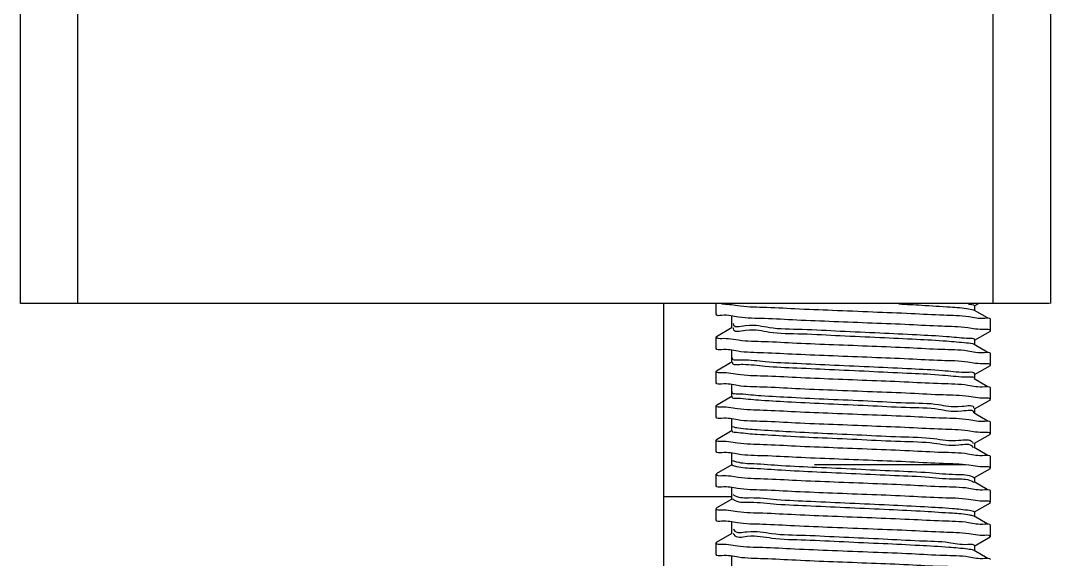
# Model space of a CAD drawing. Header units: millimetres. Extents: x -633009578 to 5705885, y -633235091 to 2571734.
# Drawn here: x 2467413.7 to 2467816.7, y 2001712.9 to 2001923.6 of the extents above; entities that cross this region are included whole.
import ezdxf

# ---------------------------------------------------------------- set-up
doc = ezdxf.new("R2010")
doc.units = ezdxf.units.MM
doc.header["$LTSCALE"] = 1000
doc.header["$MEASUREMENT"] = 0
doc.layers.get('0').update_dxf_attribs({"color": 9})
doc.layers.add('E-WIRE-系统', color=3, linetype='Continuous')

# ---------------------------------------------------------------- blocks, each defined once
blk = doc.blocks.new('G$CF4FACE3C')
at = {"layer": 'E-WIRE-系统'}
for p, q in [((2069.94, 4827.63), (2069.94, 7095.32)), ((2090.18, 4827.63), (2090.18, 7095.32)), ((2414.14, 4827.63), (2414.14, 7095.32)), ((2434.39, 7095.32), (2434.39, 4827.63)), ((2434.05, 4827.63), (2069.94, 4827.63)), ((2297.56, 4466.94), (2297.56, 4827.63)), ((2316.06, 4824.01), (2316.06, 4827.5)), ((2405.44, 4825.83), (2407.22, 4825.41)), ((2407.22, 4825.41), (2407.4, 4825.33)), ((2409.04, 4827.63), (2407.42, 4826.69)), ((2407.42, 4825.37), (2412.02, 4822.71)), ((2407.55, 4826.84), (2407.55, 4825.22)), ((2316.18, 4823.88), (2316.06, 4824.01)), ((2321.67, 4819.15), (2321.67, 4823.3)), ((2413.04, 4822.12), (2413.16, 4821.99)), ((2413.16, 4817.94), (2413.16, 4821.99)), ((2316.18, 4816.05), (2321.8, 4819.3)), ((2322.17, 4820.57), (2322.16, 4820.48)), ((2322.19, 4819.05), (2322.16, 4818.86)), ((2407.92, 4818.63), (2405.11, 4819.07)), ((2316.06, 4811.87), (2316.06, 4815.92)), ((2321.3, 4815.23), (2324.06, 4814.79)), ((2413.04, 4817.81), (2407.42, 4814.55)), ((2407.55, 4814.7), (2407.55, 4813.09)), ((2316.18, 4811.74), (2316.06, 4811.87)), ((2321.67, 4807.02), (2321.67, 4811.14)), ((2407.42, 4813.24), (2412.02, 4810.57)), ((2316.18, 4803.91), (2321.8, 4807.17)), ((2413.04, 4809.98), (2413.16, 4809.85)), ((2413.16, 4805.8), (2413.16, 4809.85)), ((2316.06, 4799.74), (2316.06, 4803.78)), ((2407.92, 4806.5), (2405.21, 4806.93)), ((2413.04, 4805.67), (2407.42, 4802.42)), ((2321.29, 4803.07), (2323.72, 4802.68)), ((2407.42, 4801.1), (2412.02, 4798.44)), ((2407.55, 4802.57), (2407.55, 4800.95)), ((2316.18, 4799.6), (2316.06, 4799.74)), ((2321.67, 4794.88), (2321.67, 4799)), ((2413.04, 4797.85), (2413.16, 4797.71)), ((2413.16, 4793.67), (2413.16, 4797.71)), ((2316.18, 4791.78), (2321.8, 4795.03)), ((2407.93, 4794.38), (2405.54, 4794.76)), ((2413.04, 4793.53), (2407.42, 4790.28)), ((2316.06, 4787.6), (2316.06, 4791.64)), ((2321.29, 4790.93), (2323.7, 4790.55)), ((2407.42, 4788.96), (2412.02, 4786.3)), ((2407.55, 4790.43), (2407.55, 4788.81)), ((2316.18, 4787.47), (2316.06, 4787.6)), ((2321.67, 4782.74), (2321.67, 4786.86)), ((2413.04, 4785.71), (2413.16, 4785.58)), ((2413.16, 4781.53), (2413.16, 4785.58)), ((2316.18, 4779.64), (2321.8, 4782.89)), ((2407.92, 4782.22), (2405.18, 4782.65)), ((2316.06, 4775.46), (2316.06, 4779.51)), ((2321.29, 4778.8), (2323.7, 4778.41)), ((2413.04, 4781.4), (2407.42, 4778.14)), ((2407.55, 4778.29), (2407.55, 4776.68)), ((2316.18, 4775.33), (2316.06, 4775.46)), ((2321.67, 4770.61), (2321.67, 4774.75)), ((2406.9, 4776.89), (2406.93, 4776.85)), ((2406.93, 4776.85), (2407.03, 4776.65)), ((2407.42, 4776.83), (2412.02, 4774.16)), ((2316.18, 4767.5), (2321.8, 4770.76)), ((2413.04, 4773.57), (2413.16, 4773.44)), ((2413.16, 4769.39), (2413.16, 4773.44)), ((2316.06, 4763.32), (2316.06, 4767.37)), ((2404.3, 4770.6), (2350.93, 4770.6)), ((2407.92, 4770.1), (2405.47, 4770.5)), ((2413.04, 4769.26), (2407.42, 4766.01)), ((2321.3, 4766.68), (2323.94, 4766.25)), ((2406.99, 4764.66), (2407.06, 4764.62)), ((2407.06, 4764.62), (2407.25, 4764.48)), ((2407.42, 4764.69), (2412.02, 4762.03)), ((2407.55, 4766.16), (2407.55, 4764.54)), ((2316.18, 4763.19), (2316.06, 4763.32)), ((2321.67, 4758.47), (2321.67, 4762.59)), ((2321.99, 4760.15), (2322.8, 4759.64)), ((2413.04, 4761.43), (2413.16, 4761.3)), ((2413.16, 4757.26), (2413.16, 4761.3)), ((2321.67, 4759.32), (2297.56, 4759.32)), ((2316.18, 4755.37), (2321.8, 4758.62)), ((2407.92, 4757.96), (2405.43, 4758.36)), ((2413.04, 4757.12), (2407.42, 4753.87)), ((2316.06, 4751.19), (2316.06, 4755.23)), ((2321.29, 4754.52), (2323.69, 4754.14)), ((2407.17, 4752.54), (2407.36, 4752.45)), ((2407.42, 4752.55), (2412.02, 4749.89)), ((2407.55, 4754.02), (2407.55, 4752.4)), ((2316.18, 4751.06), (2316.06, 4751.19)), ((2321.67, 4746.33), (2321.67, 4750.44)), ((2413.04, 4749.3), (2413.16, 4749.17)), ((2413.16, 4745.12), (2413.16, 4749.17)), ((2316.18, 4743.23), (2321.8, 4746.48)), ((2322.16, 4746.47), (2322.37, 4745.98)), ((2322.21, 4747.95), (2322.37, 4747.6)), ((2407.93, 4745.83), (2405.5, 4746.22)), ((2316.06, 4739.05), (2316.06, 4743.1)), ((2321.29, 4742.38), (2323.6, 4742.01)), ((2413.04, 4744.99), (2407.42, 4741.73)), ((2407.55, 4741.88), (2407.55, 4740.26)), ((2316.18, 4738.92), (2316.06, 4739.05)), ((2321.67, 4734.2), (2321.67, 4738.34)), ((2407.25, 4740.49), (2407.42, 4740.42)), ((2407.42, 4740.41), (2412.02, 4737.75))]:
    blk.add_line(p, q, dxfattribs=at)
for points, start_tangent, end_tangent in [([(2318.05, 4827.51), (2323.64, 4826.96)], (0.999464, 0.032734), (0.989075, -0.147412)), ([(2323.64, 4826.96), (2332.58, 4826.41), (2343.99, 4825.87), (2357.23, 4825.32), (2371.55, 4824.74), (2385.13, 4824.18), (2396.62, 4823.63), (2405.52, 4823.08)], (0.989075, -0.147412), (0.989121, -0.147102)), ([(2380.74, 4827.53), (2388.84, 4827.1), (2398.97, 4826.47), (2405.44, 4825.83)], (0.998958, -0.045637), (0.983144, -0.182832)), ([(2405.44, 4827.45), (2407.54, 4826.84)], (0.983144, -0.182832), (0.443944, -0.896054)), ([(2324.06, 4822.89), (2318.08, 4823.45), (2316.08, 4823.85)], (-0.989281, 0.146022), (-0.294052, 0.955789)), ([(2405.11, 4819.07), (2395.93, 4819.62), (2384.5, 4820.16), (2371.33, 4820.71), (2357.76, 4821.25), (2344.59, 4821.8), (2333.19, 4822.33), (2324.06, 4822.89)], (-0.989285, 0.145996), (-0.989281, 0.146022)), ([(2405.52, 4823.08), (2411.21, 4822.54), (2413.13, 4822.15)], (0.989121, -0.147102), (0.307287, -0.951617)), ([(2322.16, 4820.48), (2326.52, 4819.85), (2334.94, 4819.21), (2346.53, 4818.58), (2360.04, 4817.94), (2374.04, 4817.31), (2387.04, 4816.68), (2397.64, 4816.04), (2404.72, 4815.41)], (-0.050572, -0.99872), (0.994102, -0.108448)), ([(2322.16, 4818.86), (2326.52, 4818.23), (2334.94, 4817.59), (2346.53, 4816.96), (2360.04, 4816.33), (2374.04, 4815.69), (2387.04, 4815.06), (2397.64, 4814.43), (2404.72, 4813.79)], (-0.050572, -0.99872), (0.994102, -0.108448)), ([(2411.12, 4818.5), (2407.92, 4818.63)], (-0.999156, -0.041066), (-0.992451, 0.122644)), ([(2413.16, 4817.94), (2411.12, 4818.5)], (0, 1), (-0.999156, -0.041066)), ([(2316.06, 4815.92), (2318.08, 4815.36)], (0, -1), (0.999185, 0.04037)), ([(2318.08, 4815.36), (2321.3, 4815.23)], (0.999185, 0.04037), (0.992246, -0.124289)), ([(2324.06, 4814.79), (2333.19, 4814.24), (2344.59, 4813.7), (2357.76, 4813.16), (2371.33, 4812.62), (2384.5, 4812.07), (2395.93, 4811.53), (2405.11, 4810.98)], (0.989281, -0.146022), (0.989285, -0.145996)), ([(2404.72, 4815.41), (2407.52, 4814.78), (2407.5, 4814.75)], (0.994102, -0.108448), (-0.660209, -0.751082)), ([(2323.72, 4810.77), (2317.98, 4811.33), (2316.09, 4811.71)], (-0.989112, 0.147164), (-0.314206, 0.949355)), ([(2405.21, 4806.93), (2395.85, 4807.49), (2384.29, 4808.03), (2371.17, 4808.58), (2357.56, 4809.12), (2344.37, 4809.67), (2332.89, 4810.21), (2323.72, 4810.77)], (-0.989217, 0.146455), (-0.989112, 0.147164)), ([(2404.72, 4813.79), (2407.47, 4813.3)], (0.994102, -0.108448), (0.813214, -0.581965)), ([(2405.11, 4810.98), (2411.12, 4810.41), (2413.13, 4810.01)], (0.989285, -0.145996), (0.291656, -0.956523)), ([(2321.88, 4808.43), (2325.58, 4807.81)], (-0.562753, -0.826625), (0.999932, -0.01166)), ([(2325.58, 4807.81), (2333.43, 4807.17), (2344.61, 4806.54), (2357.92, 4805.9), (2371.94, 4805.27), (2385.19, 4804.64), (2396.23, 4804), (2403.91, 4803.37)], (0.999932, -0.01166), (0.999283, -0.03787)), ([(2316.06, 4803.78), (2317.98, 4803.24)], (0, -1), (0.999398, 0.034699)), ([(2321.9, 4806.84), (2321.89, 4806.82), (2325.58, 4806.19)], (-0.611896, -0.790939), (0.999932, -0.01166)), ([(2325.58, 4806.19), (2333.43, 4805.55), (2344.61, 4804.92), (2357.92, 4804.29), (2371.94, 4803.65), (2385.19, 4803.02), (2396.23, 4802.38), (2403.91, 4801.75)], (0.999932, -0.01166), (0.999283, -0.03787)), ([(2403.91, 4803.37), (2407.39, 4802.74), (2407.38, 4802.72)], (0.999283, -0.03787), (-0.656892, -0.753985)), ([(2411.18, 4806.36), (2407.92, 4806.5)], (-0.999261, -0.038442), (-0.99199, 0.126313)), ([(2413.16, 4805.8), (2411.18, 4806.36)], (0, 1), (-0.999261, -0.038442)), ([(2317.98, 4803.24), (2321.29, 4803.07)], (0.999398, 0.034699), (0.990801, -0.135325)), ([(2323.72, 4802.68), (2332.89, 4802.12), (2344.37, 4801.58), (2357.56, 4801.03), (2371.17, 4800.49), (2384.29, 4799.94), (2395.85, 4799.4), (2405.21, 4798.83)], (0.989112, -0.147164), (0.989217, -0.146455)), ([(2403.91, 4801.75), (2407.39, 4801.12)], (0.999283, -0.03787), (-0.610296, -0.792173)), ([(2323.7, 4798.64), (2318.01, 4799.19), (2316.09, 4799.57)], (-0.989078, 0.147396), (-0.307648, 0.9515)), ([(2321.73, 4796.4), (2324.74, 4795.76)], (-0.574035, -0.818831), (0.996119, -0.08802)), ([(2405.54, 4794.76), (2396.47, 4795.32), (2384.9, 4795.87), (2371.38, 4796.43), (2357.29, 4796.99), (2344.19, 4797.54), (2332.71, 4798.09), (2323.7, 4798.64)], (-0.98905, 0.147582), (-0.989078, 0.147396)), ([(2405.21, 4798.83), (2411.18, 4798.27), (2413.13, 4797.87)], (0.989217, -0.146455), (0.301981, -0.953314)), ([(2321.75, 4794.81), (2321.73, 4794.78), (2324.74, 4794.15)], (-0.687025, -0.726634), (0.996119, -0.08802)), ([(2324.74, 4795.76), (2332, 4795.13), (2342.74, 4794.5), (2355.81, 4793.86), (2369.83, 4793.23), (2383.28, 4792.6), (2394.75, 4791.96), (2402.99, 4791.33), (2407.15, 4790.69), (2407.12, 4790.61)], (0.996119, -0.08802), (-0.383965, -0.923347)), ([(2324.74, 4794.15), (2332, 4793.51), (2342.74, 4792.88), (2355.81, 4792.25), (2369.83, 4791.61), (2383.28, 4790.98), (2394.75, 4790.34), (2402.99, 4789.71), (2407.15, 4789.08)], (0.996119, -0.08802), (-0.30337, -0.952873)), ([(2411.22, 4794.21), (2407.93, 4794.38)], (-0.999373, -0.035394), (-0.990671, 0.136275)), ([(2413.16, 4793.67), (2411.22, 4794.21)], (0, 1), (-0.999373, -0.035394)), ([(2316.06, 4791.64), (2318.01, 4791.1)], (0, -1), (0.999351, 0.03603)), ([(2318.01, 4791.1), (2321.29, 4790.93)], (0.999351, 0.03603), (0.990781, -0.135471)), ([(2323.7, 4790.55), (2332.71, 4790), (2344.19, 4789.45), (2357.29, 4788.9), (2371.38, 4788.34), (2384.9, 4787.78), (2396.47, 4787.23), (2405.54, 4786.67)], (0.989078, -0.147396), (0.98905, -0.147582)), ([(2407.15, 4789.08), (2407.14, 4789.06)], (-0.303369, -0.952873), (-0.32394, -0.946078)), ([(2323.7, 4786.5), (2318.01, 4787.05), (2316.09, 4787.44)], (-0.989075, 0.147414), (-0.307439, 0.951568)), ([(2405.18, 4782.65), (2396.09, 4783.2), (2384.53, 4783.75), (2371.21, 4784.3), (2357.49, 4784.85), (2344.21, 4785.4), (2332.72, 4785.95), (2323.7, 4786.5)], (-0.989255, 0.146204), (-0.989075, 0.147414)), ([(2405.54, 4786.67), (2411.22, 4786.12), (2413.13, 4785.74)], (0.98905, -0.147582), (0.310096, -0.950705)), ([(2321.67, 4782.74), (2323.99, 4782.11)], (-0.106699, -0.994291), (0.987462, -0.157856)), ([(2321.8, 4784.22), (2323.99, 4783.72)], (0.88552, -0.464601), (0.987462, -0.157856)), ([(2323.99, 4783.72), (2330.65, 4783.09), (2340.92, 4782.46), (2353.73, 4781.82), (2367.69, 4781.19), (2381.33, 4780.56), (2393.18, 4779.92), (2401.99, 4779.29), (2406.81, 4778.65), (2407.09, 4778.13)], (0.987462, -0.157856), (0.331596, -0.943422)), ([(2323.99, 4782.11), (2330.65, 4781.47), (2340.92, 4780.84), (2353.73, 4780.2), (2367.69, 4779.57), (2381.33, 4778.94), (2393.18, 4778.3), (2401.99, 4777.67), (2406.81, 4777.04), (2406.9, 4776.89)], (0.987462, -0.157856), (0.52804, -0.849219)), ([(2411.12, 4782.09), (2407.92, 4782.22)], (-0.999165, -0.040846), (-0.992231, 0.124411)), ([(2413.16, 4781.53), (2411.12, 4782.09)], (0, 1), (-0.999165, -0.040846)), ([(2316.06, 4779.51), (2318.01, 4778.96)], (0, -1), (0.999349, 0.03609)), ([(2318.01, 4778.96), (2321.29, 4778.8)], (0.999349, 0.03609), (0.990797, -0.135356)), ([(2323.7, 4778.41), (2332.72, 4777.86), (2344.21, 4777.31), (2357.49, 4776.76), (2371.21, 4776.21), (2384.53, 4775.66), (2396.09, 4775.11), (2405.18, 4774.56)], (0.989075, -0.147414), (0.989255, -0.146204)), ([(2323.94, 4774.35), (2318.07, 4774.9), (2316.08, 4775.3)], (-0.989218, 0.146453), (-0.295725, 0.955273)), ([(2405.47, 4770.5), (2396.42, 4771.05), (2384.87, 4771.6), (2371.59, 4772.15), (2357.85, 4772.7), (2344.54, 4773.25), (2332.97, 4773.8), (2323.94, 4774.35)], (-0.989084, 0.147352), (-0.989218, 0.146453)), ([(2405.18, 4774.56), (2411.12, 4774), (2413.13, 4773.6)], (0.989255, -0.146204), (0.291532, -0.956561)), ([(2321.74, 4770.67), (2323.35, 4770.07)], (0.682491, -0.730894), (0.966727, -0.255809)), ([(2321.87, 4772.19), (2323.35, 4771.68)], (0.863728, -0.503958), (0.966727, -0.255809)), ([(2323.35, 4771.68), (2329.38, 4771.05), (2339.17, 4770.42), (2351.67, 4769.78), (2365.56, 4769.15), (2379.34, 4768.51), (2391.55, 4767.88), (2400.89, 4767.25), (2406.36, 4766.61), (2407.36, 4765.99)], (0.966727, -0.255809), (0.645316, -0.763916)), ([(2316.06, 4767.37), (2318.07, 4766.81)], (0, -1), (0.999217, 0.039577)), ([(2323.35, 4770.07), (2329.38, 4769.43), (2339.17, 4768.8), (2351.67, 4768.16), (2365.56, 4767.53), (2379.34, 4766.9), (2391.55, 4766.26), (2400.89, 4765.63), (2406.36, 4765), (2406.99, 4764.66)], (0.966727, -0.255809), (0.851243, -0.524772)), ([(2411.2, 4769.94), (2407.92, 4770.1)], (-0.999327, -0.036682), (-0.99098, 0.134006)), ([(2413.16, 4769.39), (2411.2, 4769.94)], (0, 1), (-0.999327, -0.036682)), ([(2318.07, 4766.81), (2321.3, 4766.68)], (0.999217, 0.039577), (0.991833, -0.127546)), ([(2323.94, 4766.25), (2332.97, 4765.71), (2344.54, 4765.16), (2357.85, 4764.61), (2371.59, 4764.06), (2384.87, 4763.5), (2396.42, 4762.96), (2405.47, 4762.4)], (0.989218, -0.146453), (0.989084, -0.147352)), ([(2323.69, 4762.23), (2318, 4762.78), (2316.09, 4763.16)], (-0.989101, 0.147242), (-0.309297, 0.950966)), ([(2405.43, 4758.36), (2396.19, 4758.92), (2384.55, 4759.47), (2371.13, 4760.03), (2357.31, 4760.58), (2344.16, 4761.13), (2332.67, 4761.68), (2323.69, 4762.23)], (-0.989083, 0.147359), (-0.989101, 0.147242)), ([(2405.47, 4762.4), (2411.2, 4761.85), (2413.13, 4761.46)], (0.989084, -0.147352), (0.305372, -0.952233)), ([(2321.88, 4758.64), (2322.8, 4758.02)], (0.628218, -0.778037), (0.894203, -0.447662)), ([(2322.8, 4759.64), (2328.2, 4759.01), (2337.48, 4758.38), (2349.65, 4757.74), (2363.41, 4757.11), (2377.31, 4756.47), (2389.85, 4755.84), (2399.7, 4755.21), (2405.8, 4754.57), (2407.49, 4753.97)], (0.894203, -0.447662), (0.672614, -0.739994)), ([(2322.8, 4758.02), (2328.2, 4757.39), (2337.48, 4756.76), (2349.65, 4756.12), (2363.41, 4755.49), (2377.31, 4754.86), (2389.85, 4754.22), (2399.7, 4753.59), (2405.8, 4752.95), (2407.17, 4752.54)], (0.894203, -0.447662), (0.920859, -0.389897)), ([(2411.21, 4757.8), (2407.92, 4757.96)], (-0.999343, -0.036243), (-0.991121, 0.132966)), ([(2413.16, 4757.26), (2411.21, 4757.8)], (0, 1), (-0.999343, -0.036243)), ([(2316.06, 4755.23), (2318, 4754.69)], (0, -1), (0.999365, 0.035629)), ([(2318, 4754.69), (2321.29, 4754.52)], (0.999365, 0.035629), (0.990724, -0.135891)), ([(2323.69, 4754.14), (2332.67, 4753.59), (2344.16, 4753.04), (2357.31, 4752.49), (2371.13, 4751.94), (2384.55, 4751.38), (2396.19, 4750.83), (2405.43, 4750.27)], (0.989101, -0.147242), (0.989083, -0.147359)), ([(2323.6, 4750.1), (2317.98, 4750.64), (2316.09, 4751.03)], (-0.989073, 0.147425), (-0.312949, 0.94977)), ([(2405.5, 4746.22), (2396.65, 4746.76), (2385.21, 4747.31), (2371.61, 4747.87), (2357.21, 4748.45), (2343.87, 4749.01), (2332.49, 4749.55), (2323.6, 4750.1)], (-0.989163, 0.146821), (-0.989073, 0.147425)), ([(2405.43, 4750.27), (2411.21, 4749.71), (2413.13, 4749.33)], (0.989083, -0.147359), (0.308241, -0.951308)), ([(2322.37, 4747.6), (2327.11, 4746.97), (2335.85, 4746.33), (2347.66, 4745.7), (2361.28, 4745.07), (2375.25, 4744.43), (2388.09, 4743.8), (2398.42, 4743.17), (2405.15, 4742.53), (2407.55, 4741.9), (2407.55, 4741.88)], (0.505307, -0.862939), (-0.325803, -0.945438)), ([(2322.37, 4745.98), (2327.11, 4745.35), (2335.85, 4744.72), (2347.66, 4744.08), (2361.28, 4743.45), (2375.25, 4742.82), (2388.09, 4742.18), (2398.42, 4741.55), (2405.15, 4740.91), (2407.25, 4740.49)], (0.505307, -0.862939), (0.942703, -0.333632)), ([(2411.2, 4745.67), (2407.93, 4745.83)], (-0.999335, -0.036453), (-0.99087, 0.13482)), ([(2413.16, 4745.12), (2411.2, 4745.67)], (0, 1), (-0.999335, -0.036453)), ([(2316.06, 4743.1), (2317.98, 4742.55)], (0, -1), (0.999406, 0.034469)), ([(2317.98, 4742.55), (2321.29, 4742.38)], (0.999406, 0.034469), (0.990328, -0.138746)), ([(2323.6, 4742.01), (2332.49, 4741.46), (2343.87, 4740.92), (2357.21, 4740.36), (2371.61, 4739.78), (2385.21, 4739.22), (2396.65, 4738.67), (2405.5, 4738.13)], (0.989073, -0.147425), (0.989163, -0.146821)), ([(2323.95, 4737.93), (2318.06, 4738.49), (2316.08, 4738.89)], (-0.989268, 0.14611), (-0.297475, 0.95473)), ([(2405.02, 4734.12), (2395.7, 4734.67), (2384.22, 4735.21), (2371.03, 4735.76), (2357.46, 4736.3), (2344.33, 4736.85), (2332.96, 4737.39), (2323.95, 4737.93)], (-0.989293, 0.145942), (-0.989268, 0.14611)), ([(2405.5, 4738.13), (2411.2, 4737.58), (2413.13, 4737.19)], (0.989163, -0.146821), (0.305858, -0.952077))]:
    blk.add_spline(points, degree=3, dxfattribs=dict(at, start_tangent=start_tangent, end_tangent=end_tangent))

msp = doc.modelspace()

# ---------------------------------------------------------------- block references
at = {"xscale": 1.10592, "yscale": 1.10592, "zscale": 1.10592}
msp.add_blockref('G$CF4FACE3C', (2465124.5, 1996473.94, -46.08), dxfattribs=at)

doc.saveas('drawing.dxf')
